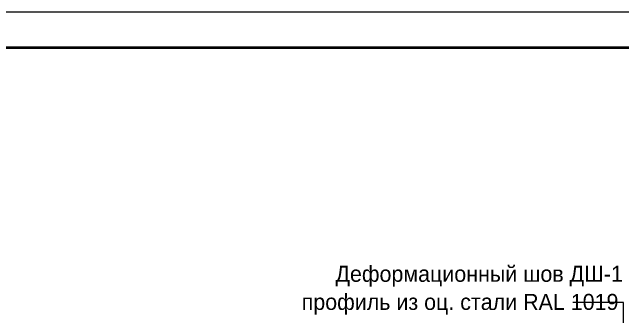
# Model space of a CAD drawing. Header units: millimetres. Extents: x -28928 to 100580, y -22867 to 36490.
# Drawn here: x 44019 to 52663, y 32182 to 36490 of the extents above; entities that cross this region are included whole.
import ezdxf

# ---------------------------------------------------------------- set-up
doc = ezdxf.new("R2010")
doc.units = ezdxf.units.MM
doc.layers.add('PDF _Геометрия', color=7, linetype='Continuous', true_color=0x8f8e8d)
doc.layers.add('PDF _Текст', color=7, linetype='Continuous')

msp = doc.modelspace()

# ---------------------------------------------------------------- linework, layer by layer
at = {"layer": 'PDF _Геометрия', "color": 7, "lineweight": 18}
msp.add_lwpolyline([(97077.2, 36490.3), (-28927.8, 36490.3), (-28927.8, -22867.4), (97077.2, -22867.4)], dxfattribs=at)
at = {"layer": 'PDF _Геометрия', "color": 7, "lineweight": 40}
msp.add_lwpolyline([(96590.7, 35991), (96590.7, -22368.2), (-26930.9, -22368.2), (-26930.9, 35991)], close=True, dxfattribs=at)
at = {"layer": 'PDF _Геометрия', "color": 7, "lineweight": 9}
msp.add_lwpolyline([(52671.1, 28824.1), (52671.1, 32386.4), (51956.1, 32386.4)], dxfattribs=at)

# ---------------------------------------------------------------- texts
at = {"layer": 'PDF _Текст', "char_height": 226.906, "attachment_point": 4, "style": ''}
for s, insert in [('Деформационный шов ДШ-1', (48595.1, 32755.8)), ('профиль из оц. стали RAL 1019', (48117, 32358.1))]:
    msp.add_mtext(s, dxfattribs=dict(at, insert=insert))

doc.saveas('drawing.dxf')
